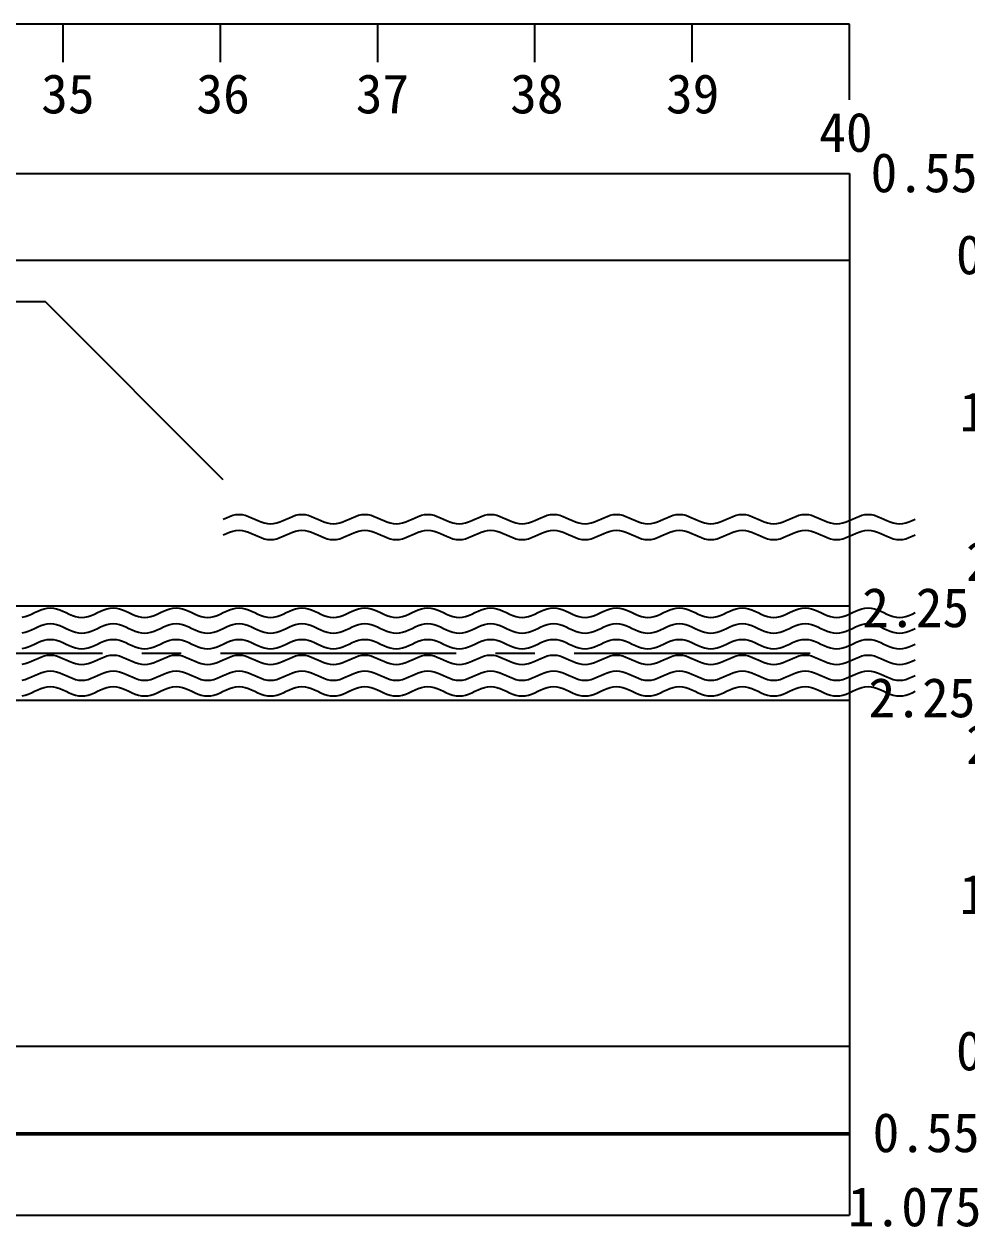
# Model space of a CAD drawing. Header units: millimetres. Extents: x -37 to 615, y -7153 to 23.
# Drawn here: x 431.3 to 491.3, y -6052.1 to -5975.6 of the extents above; entities that cross this region are included whole.
import ezdxf

# ---------------------------------------------------------------- set-up
doc = ezdxf.new("R2010")
doc.units = ezdxf.units.MM
doc.linetypes.add('CENTER2', pattern=[1.125, 0.75, -0.125, 0.125, -0.125])
doc.styles.get("Standard").update_dxf_attribs({"font": ''})
doc.styles.get('Standard').set_extended_font_data('SimSun')

# ---------------------------------------------------------------- blocks, each defined once
blk = doc.blocks.new('chi')
at = {"color": 0}
for p, q in [((1187.4087, -3078.7998), (1147.4087, -3078.7998)), ((1182.4087, -3079.0412), (1182.4087, -3078.7998)), ((1183.4087, -3079.0412), (1183.4087, -3078.7998)), ((1184.4087, -3079.0412), (1184.4087, -3078.7998)), ((1185.4087, -3079.0412), (1185.4087, -3078.7998)), ((1186.4087, -3079.0412), (1186.4087, -3078.7998)), ((1187.4087, -3079.2825), (1187.4087, -3078.7998))]:
    blk.add_line(p, q, dxfattribs=at)
for s, p in [('35', (1182.2689, -3079.3678)), ('36', (1183.2558, -3079.3678)), ('37', (1184.2693, -3079.3678)), ('38', (1185.2509, -3079.3678)), ('39', (1186.2415, -3079.3678)), ('40', (1187.2159, -3079.6125))]:
    blk.add_text(s, height=0.25).set_placement(p)
blk = doc.blocks.new('kopp')
at = {"color": 0}
for p, q in [((1188.3078, -3078.2504), (1188.5578, -3078.2504)), ((1188.5578, -3078.2504), (1188.5578, -3078.8004)), ((1188.5578, -3078.8004), (1188.3078, -3078.8004)), ((1188.5578, -3078.8004), (1188.5578, -3079.8004)), ((1188.5578, -3079.8004), (1188.3578, -3079.8004)), ((1188.5578, -3079.8004), (1188.5578, -3079.8004)), ((1188.5578, -3079.8004), (1188.5578, -3080.8004)), ((1188.5578, -3080.8004), (1188.3578, -3080.8004)), ((1188.5578, -3080.8004), (1188.5578, -3081.0086)), ((1188.5578, -3081.0086), (1188.3078, -3081.0086)), ((1188.5578, -3081.5923), (1188.3078, -3081.5923)), ((1188.5578, -3081.8004), (1188.5578, -3081.5923)), ((1188.5578, -3081.8004), (1188.3578, -3081.8004)), ((1188.5578, -3082.8004), (1188.5578, -3081.8004)), ((1188.5578, -3082.8004), (1188.3578, -3082.8004)), ((1188.5578, -3083.8004), (1188.5578, -3082.8004)), ((1188.5578, -3082.8004), (1188.5578, -3082.8004)), ((1188.5578, -3083.8004), (1188.3078, -3083.8004)), ((1188.5578, -3084.8754), (1188.5578, -3083.8004)), ((1188.5578, -3084.3379), (1188.3578, -3084.3379)), ((1188.3078, -3084.8879), (1188.5578, -3084.8879))]:
    blk.add_line(p, q, dxfattribs=at)
for s, p in [('0.55', (1187.5431, -3078.3695)), ('0', (1188.0859, -3078.8911)), ('1', (1188.1087, -3079.8904)), ('2', (1188.1501, -3080.8419)), ('2.25', (1187.4897, -3081.1354)), ('2.25', (1187.5297, -3081.7084)), ('2', (1188.1501, -3082.0061)), ('1', (1188.1087, -3082.9591)), ('0', (1188.0859, -3083.9541)), ('0.55', (1187.5559, -3084.4742)), ('1.075', (1187.3979, -3084.9457))]:
    blk.add_text(s, height=0.25).set_placement(p)

msp = doc.modelspace()

# ---------------------------------------------------------------- linework, layer by layer
at = {"color": 0}
for p, q in [((83.815, -5985.074), (483.815, -5985.074)), ((483.815, -5985.074), (483.815, -6051.324)), ((83.815, -6012.574), (483.815, -6012.574)), ((483.815, -6012.574), (483.815, -6015.574)), ((83.815, -6018.574), (483.815, -6018.574)), ((83.815, -6040.574), (483.815, -6040.574)), ((83.815, -6046.074), (483.815, -6046.074)), ((83.815, -6046.19), (483.815, -6046.19)), ((83.815, -6051.324), (483.815, -6051.324))]:
    msp.add_line(p, q, dxfattribs=at)
msp.add_line((83.815, -5990.574), (483.815, -5990.574))
at = {"color": 1, "linetype": 'CENTER2', "ltscale": 20}
msp.add_line((83.815, -6015.574), (483.815, -6015.574), dxfattribs=at)
at = {"color": 7}
for points in [[(444, -6004.554), (432.686, -5993.24), (408.686, -5993.24)], [(444, -6007.054), (444.2, -6006.961), (444.4, -6006.878), (444.6, -6006.811), (444.8, -6006.769), (445, -6006.754), (445.2, -6006.769), (445.4, -6006.811), (445.6, -6006.878), (445.8, -6006.961), (446, -6007.054), (446.2, -6007.147), (446.4, -6007.23), (446.6, -6007.297), (446.8, -6007.339), (447, -6007.354), (447.2, -6007.339), (447.4, -6007.297), (447.6, -6007.23), (447.8, -6007.147), (448, -6007.054), (448.2, -6006.961), (448.4, -6006.878), (448.6, -6006.811), (448.8, -6006.769), (449, -6006.754), (449.2, -6006.769), (449.4, -6006.811), (449.6, -6006.878), (449.8, -6006.961), (450, -6007.054), (450.2, -6007.147), (450.4, -6007.23), (450.6, -6007.297), (450.8, -6007.339), (451, -6007.354), (451.2, -6007.339), (451.4, -6007.297), (451.6, -6007.23), (451.8, -6007.147), (452, -6007.054), (452.2, -6006.961), (452.4, -6006.878), (452.6, -6006.811), (452.8, -6006.769), (453, -6006.754), (453.2, -6006.769), (453.4, -6006.811), (453.6, -6006.878), (453.8, -6006.961), (454, -6007.054), (454.2, -6007.147), (454.4, -6007.23), (454.6, -6007.297), (454.8, -6007.339), (455, -6007.354), (455.2, -6007.339), (455.4, -6007.297), (455.6, -6007.23), (455.8, -6007.147), (456, -6007.054), (456.2, -6006.961), (456.4, -6006.878), (456.6, -6006.811), (456.8, -6006.769), (457, -6006.754), (457.2, -6006.769), (457.4, -6006.811), (457.6, -6006.878), (457.8, -6006.961), (458, -6007.054), (458.2, -6007.147), (458.4, -6007.23), (458.6, -6007.297), (458.8, -6007.339), (459, -6007.354), (459.2, -6007.339), (459.4, -6007.297), (459.6, -6007.23), (459.8, -6007.147), (460, -6007.054), (460.2, -6006.961), (460.4, -6006.878), (460.6, -6006.811), (460.8, -6006.769), (461, -6006.754), (461.2, -6006.769), (461.4, -6006.811), (461.6, -6006.878), (461.8, -6006.961), (462, -6007.054), (462.2, -6007.147), (462.4, -6007.23), (462.6, -6007.297), (462.8, -6007.339), (463, -6007.354), (463.2, -6007.339), (463.4, -6007.297), (463.6, -6007.23), (463.8, -6007.147), (464, -6007.054), (464.2, -6006.961), (464.4, -6006.878), (464.6, -6006.811), (464.8, -6006.769), (465, -6006.754), (465.2, -6006.769), (465.4, -6006.811), (465.6, -6006.878), (465.8, -6006.961), (466, -6007.054), (466.2, -6007.147), (466.4, -6007.23), (466.6, -6007.297), (466.8, -6007.339), (467, -6007.354), (467.2, -6007.339), (467.4, -6007.297), (467.6, -6007.23), (467.8, -6007.147), (468, -6007.054), (468.2, -6006.961), (468.4, -6006.878), (468.6, -6006.811), (468.8, -6006.769), (469, -6006.754), (469.2, -6006.769), (469.4, -6006.811), (469.6, -6006.878), (469.8, -6006.961), (470, -6007.054), (470.2, -6007.147), (470.4, -6007.23), (470.6, -6007.297), (470.8, -6007.339), (471, -6007.354), (471.2, -6007.339), (471.4, -6007.297), (471.6, -6007.23), (471.8, -6007.147), (472, -6007.054), (472.2, -6006.961), (472.4, -6006.878), (472.6, -6006.811), (472.8, -6006.769), (473, -6006.754), (473.2, -6006.769), (473.4, -6006.811), (473.6, -6006.878), (473.8, -6006.961), (474, -6007.054), (474.2, -6007.147), (474.4, -6007.23), (474.6, -6007.297), (474.8, -6007.339), (475, -6007.354), (475.2, -6007.339), (475.4, -6007.297), (475.6, -6007.23), (475.8, -6007.147), (476, -6007.054), (476.2, -6006.961), (476.4, -6006.878), (476.6, -6006.811), (476.8, -6006.769), (477, -6006.754), (477.2, -6006.769), (477.4, -6006.811), (477.6, -6006.878), (477.8, -6006.961), (478, -6007.054), (478.2, -6007.147), (478.4, -6007.23), (478.6, -6007.297), (478.8, -6007.339), (479, -6007.354), (479.2, -6007.339), (479.4, -6007.297), (479.6, -6007.23), (479.8, -6007.147), (480, -6007.054), (480.2, -6006.961), (480.4, -6006.878), (480.6, -6006.811), (480.8, -6006.769), (481, -6006.754), (481.2, -6006.769), (481.4, -6006.811), (481.6, -6006.878), (481.8, -6006.961), (482, -6007.054), (482.2, -6007.147), (482.4, -6007.23), (482.6, -6007.297), (482.8, -6007.339), (483, -6007.354), (483.2, -6007.339), (483.4, -6007.297), (483.6, -6007.23), (483.8, -6007.147), (484, -6007.054), (484.2, -6006.961), (484.4, -6006.878), (484.6, -6006.811), (484.8, -6006.769), (485, -6006.754), (485.2, -6006.769), (485.4, -6006.811), (485.6, -6006.878), (485.8, -6006.961), (486, -6007.054), (486.2, -6007.147), (486.4, -6007.23), (486.6, -6007.297), (486.8, -6007.339), (487, -6007.354), (487.2, -6007.339), (487.4, -6007.297), (487.6, -6007.23), (487.8, -6007.147), (488, -6007.054)], [(444, -6008.054), (444.2, -6007.961), (444.4, -6007.878), (444.6, -6007.811), (444.8, -6007.769), (445, -6007.754), (445.2, -6007.769), (445.4, -6007.811), (445.6, -6007.878), (445.8, -6007.961), (446, -6008.054), (446.2, -6008.147), (446.4, -6008.23), (446.6, -6008.297), (446.8, -6008.339), (447, -6008.354), (447.2, -6008.339), (447.4, -6008.297), (447.6, -6008.23), (447.8, -6008.147), (448, -6008.054), (448.2, -6007.961), (448.4, -6007.878), (448.6, -6007.811), (448.8, -6007.769), (449, -6007.754), (449.2, -6007.769), (449.4, -6007.811), (449.6, -6007.878), (449.8, -6007.961), (450, -6008.054), (450.2, -6008.147), (450.4, -6008.23), (450.6, -6008.297), (450.8, -6008.339), (451, -6008.354), (451.2, -6008.339), (451.4, -6008.297), (451.6, -6008.23), (451.8, -6008.147), (452, -6008.054), (452.2, -6007.961), (452.4, -6007.878), (452.6, -6007.811), (452.8, -6007.769), (453, -6007.754), (453.2, -6007.769), (453.4, -6007.811), (453.6, -6007.878), (453.8, -6007.961), (454, -6008.054), (454.2, -6008.147), (454.4, -6008.23), (454.6, -6008.297), (454.8, -6008.339), (455, -6008.354), (455.2, -6008.339), (455.4, -6008.297), (455.6, -6008.23), (455.8, -6008.147), (456, -6008.054), (456.2, -6007.961), (456.4, -6007.878), (456.6, -6007.811), (456.8, -6007.769), (457, -6007.754), (457.2, -6007.769), (457.4, -6007.811), (457.6, -6007.878), (457.8, -6007.961), (458, -6008.054), (458.2, -6008.147), (458.4, -6008.23), (458.6, -6008.297), (458.8, -6008.339), (459, -6008.354), (459.2, -6008.339), (459.4, -6008.297), (459.6, -6008.23), (459.8, -6008.147), (460, -6008.054), (460.2, -6007.961), (460.4, -6007.878), (460.6, -6007.811), (460.8, -6007.769), (461, -6007.754), (461.2, -6007.769), (461.4, -6007.811), (461.6, -6007.878), (461.8, -6007.961), (462, -6008.054), (462.2, -6008.147), (462.4, -6008.23), (462.6, -6008.297), (462.8, -6008.339), (463, -6008.354), (463.2, -6008.339), (463.4, -6008.297), (463.6, -6008.23), (463.8, -6008.147), (464, -6008.054), (464.2, -6007.961), (464.4, -6007.878), (464.6, -6007.811), (464.8, -6007.769), (465, -6007.754), (465.2, -6007.769), (465.4, -6007.811), (465.6, -6007.878), (465.8, -6007.961), (466, -6008.054), (466.2, -6008.147), (466.4, -6008.23), (466.6, -6008.297), (466.8, -6008.339), (467, -6008.354), (467.2, -6008.339), (467.4, -6008.297), (467.6, -6008.23), (467.8, -6008.147), (468, -6008.054), (468.2, -6007.961), (468.4, -6007.878), (468.6, -6007.811), (468.8, -6007.769), (469, -6007.754), (469.2, -6007.769), (469.4, -6007.811), (469.6, -6007.878), (469.8, -6007.961), (470, -6008.054), (470.2, -6008.147), (470.4, -6008.23), (470.6, -6008.297), (470.8, -6008.339), (471, -6008.354), (471.2, -6008.339), (471.4, -6008.297), (471.6, -6008.23), (471.8, -6008.147), (472, -6008.054), (472.2, -6007.961), (472.4, -6007.878), (472.6, -6007.811), (472.8, -6007.769), (473, -6007.754), (473.2, -6007.769), (473.4, -6007.811), (473.6, -6007.878), (473.8, -6007.961), (474, -6008.054), (474.2, -6008.147), (474.4, -6008.23), (474.6, -6008.297), (474.8, -6008.339), (475, -6008.354), (475.2, -6008.339), (475.4, -6008.297), (475.6, -6008.23), (475.8, -6008.147), (476, -6008.054), (476.2, -6007.961), (476.4, -6007.878), (476.6, -6007.811), (476.8, -6007.769), (477, -6007.754), (477.2, -6007.769), (477.4, -6007.811), (477.6, -6007.878), (477.8, -6007.961), (478, -6008.054), (478.2, -6008.147), (478.4, -6008.23), (478.6, -6008.297), (478.8, -6008.339), (479, -6008.354), (479.2, -6008.339), (479.4, -6008.297), (479.6, -6008.23), (479.8, -6008.147), (480, -6008.054), (480.2, -6007.961), (480.4, -6007.878), (480.6, -6007.811), (480.8, -6007.769), (481, -6007.754), (481.2, -6007.769), (481.4, -6007.811), (481.6, -6007.878), (481.8, -6007.961), (482, -6008.054), (482.2, -6008.147), (482.4, -6008.23), (482.6, -6008.297), (482.8, -6008.339), (483, -6008.354), (483.2, -6008.339), (483.4, -6008.297), (483.6, -6008.23), (483.8, -6008.147), (484, -6008.054), (484.2, -6007.961), (484.4, -6007.878), (484.6, -6007.811), (484.8, -6007.769), (485, -6007.754), (485.2, -6007.769), (485.4, -6007.811), (485.6, -6007.878), (485.8, -6007.961), (486, -6008.054), (486.2, -6008.147), (486.4, -6008.23), (486.6, -6008.297), (486.8, -6008.339), (487, -6008.354), (487.2, -6008.339), (487.4, -6008.297), (487.6, -6008.23), (487.8, -6008.147), (488, -6008.054)], [(431.2, -6013.285), (431.4, -6013.243), (431.6, -6013.176), (431.8, -6013.093), (432, -6013), (432.2, -6012.907), (432.4, -6012.824), (432.6, -6012.757), (432.8, -6012.715), (433, -6012.7), (433.2, -6012.715), (433.4, -6012.757), (433.6, -6012.824), (433.8, -6012.907), (434, -6013), (434.2, -6013.093), (434.4, -6013.176), (434.6, -6013.243), (434.8, -6013.285), (435, -6013.3), (435.2, -6013.285), (435.4, -6013.243), (435.6, -6013.176), (435.8, -6013.093), (436, -6013), (436.2, -6012.907), (436.4, -6012.824), (436.6, -6012.757), (436.8, -6012.715), (437, -6012.7), (437.2, -6012.715), (437.4, -6012.757), (437.6, -6012.824), (437.8, -6012.907), (438, -6013), (438.2, -6013.093), (438.4, -6013.176), (438.6, -6013.243), (438.8, -6013.285), (439, -6013.3), (439.2, -6013.285), (439.4, -6013.243), (439.6, -6013.176), (439.8, -6013.093), (440, -6013), (440.2, -6012.907), (440.4, -6012.824), (440.6, -6012.757), (440.8, -6012.715), (441, -6012.7), (441.2, -6012.715), (441.4, -6012.757), (441.6, -6012.824), (441.8, -6012.907), (442, -6013), (442.2, -6013.093), (442.4, -6013.176), (442.6, -6013.243), (442.8, -6013.285), (443, -6013.3), (443.2, -6013.285), (443.4, -6013.243), (443.6, -6013.176), (443.8, -6013.093), (444, -6013), (444.2, -6012.907), (444.4, -6012.824), (444.6, -6012.757), (444.8, -6012.715), (445, -6012.7), (445.2, -6012.715), (445.4, -6012.757), (445.6, -6012.824), (445.8, -6012.907), (446, -6013), (446.2, -6013.093), (446.4, -6013.176), (446.6, -6013.243), (446.8, -6013.285), (447, -6013.3), (447.2, -6013.285), (447.4, -6013.243), (447.6, -6013.176), (447.8, -6013.093), (448, -6013), (448.2, -6012.907), (448.4, -6012.824), (448.6, -6012.757), (448.8, -6012.715), (449, -6012.7), (449.2, -6012.715), (449.4, -6012.757), (449.6, -6012.824), (449.8, -6012.907), (450, -6013), (450.2, -6013.093), (450.4, -6013.176), (450.6, -6013.243), (450.8, -6013.285), (451, -6013.3), (451.2, -6013.285), (451.4, -6013.243), (451.6, -6013.176), (451.8, -6013.093), (452, -6013), (452.2, -6012.907), (452.4, -6012.824), (452.6, -6012.757), (452.8, -6012.715), (453, -6012.7), (453.2, -6012.715), (453.4, -6012.757), (453.6, -6012.824), (453.8, -6012.907), (454, -6013), (454.2, -6013.093), (454.4, -6013.176), (454.6, -6013.243), (454.8, -6013.285), (455, -6013.3), (455.2, -6013.285), (455.4, -6013.243), (455.6, -6013.176), (455.8, -6013.093), (456, -6013), (456.2, -6012.907), (456.4, -6012.824), (456.6, -6012.757), (456.8, -6012.715), (457, -6012.7), (457.2, -6012.715), (457.4, -6012.757), (457.6, -6012.824), (457.8, -6012.907), (458, -6013), (458.2, -6013.093), (458.4, -6013.176), (458.6, -6013.243), (458.8, -6013.285), (459, -6013.3), (459.2, -6013.285), (459.4, -6013.243), (459.6, -6013.176), (459.8, -6013.093), (460, -6013), (460.2, -6012.907), (460.4, -6012.824), (460.6, -6012.757), (460.8, -6012.715), (461, -6012.7), (461.2, -6012.715), (461.4, -6012.757), (461.6, -6012.824), (461.8, -6012.907), (462, -6013), (462.2, -6013.093), (462.4, -6013.176), (462.6, -6013.243), (462.8, -6013.285), (463, -6013.3), (463.2, -6013.285), (463.4, -6013.243), (463.6, -6013.176), (463.8, -6013.093), (464, -6013), (464.2, -6012.907), (464.4, -6012.824), (464.6, -6012.757), (464.8, -6012.715), (465, -6012.7), (465.2, -6012.715), (465.4, -6012.757), (465.6, -6012.824), (465.8, -6012.907), (466, -6013), (466.2, -6013.093), (466.4, -6013.176), (466.6, -6013.243), (466.8, -6013.285), (467, -6013.3), (467.2, -6013.285), (467.4, -6013.243), (467.6, -6013.176), (467.8, -6013.093), (468, -6013), (468.2, -6012.907), (468.4, -6012.824), (468.6, -6012.757), (468.8, -6012.715), (469, -6012.7), (469.2, -6012.715), (469.4, -6012.757), (469.6, -6012.824), (469.8, -6012.907), (470, -6013), (470.2, -6013.093), (470.4, -6013.176), (470.6, -6013.243), (470.8, -6013.285), (471, -6013.3), (471.2, -6013.285), (471.4, -6013.243), (471.6, -6013.176), (471.8, -6013.093), (472, -6013), (472.2, -6012.907), (472.4, -6012.824), (472.6, -6012.757), (472.8, -6012.715), (473, -6012.7), (473.2, -6012.715), (473.4, -6012.757), (473.6, -6012.824), (473.8, -6012.907), (474, -6013), (474.2, -6013.093), (474.4, -6013.176), (474.6, -6013.243), (474.8, -6013.285), (475, -6013.3), (475.2, -6013.285), (475.4, -6013.243), (475.6, -6013.176), (475.8, -6013.093), (476, -6013), (476.2, -6012.907), (476.4, -6012.824), (476.6, -6012.757), (476.8, -6012.715), (477, -6012.7), (477.2, -6012.715), (477.4, -6012.757), (477.6, -6012.824), (477.8, -6012.907), (478, -6013), (478.2, -6013.093), (478.4, -6013.176), (478.6, -6013.243), (478.8, -6013.285), (479, -6013.3), (479.2, -6013.285), (479.4, -6013.243), (479.6, -6013.176), (479.8, -6013.093), (480, -6013), (480.2, -6012.907), (480.4, -6012.824), (480.6, -6012.757), (480.8, -6012.715), (481, -6012.7), (481.2, -6012.715), (481.4, -6012.757), (481.6, -6012.824), (481.8, -6012.907), (482, -6013), (482.2, -6013.093), (482.4, -6013.176), (482.6, -6013.243), (482.8, -6013.285), (483, -6013.3), (483.2, -6013.285), (483.4, -6013.243), (483.6, -6013.176), (483.8, -6013.093), (484, -6013), (484.2, -6012.907), (484.4, -6012.824), (484.6, -6012.757), (484.8, -6012.715), (485, -6012.7), (485.2, -6012.715), (485.4, -6012.757), (485.6, -6012.824), (485.8, -6012.907), (486, -6013), (486.2, -6013.093), (486.4, -6013.176), (486.6, -6013.243), (486.8, -6013.285), (487, -6013.3), (487.2, -6013.285), (487.4, -6013.243), (487.6, -6013.176), (487.8, -6013.093), (488, -6013)], [(431.2, -6014.285), (431.4, -6014.243), (431.6, -6014.176), (431.8, -6014.093), (432, -6014), (432.2, -6013.907), (432.4, -6013.824), (432.6, -6013.757), (432.8, -6013.715), (433, -6013.7), (433.2, -6013.715), (433.4, -6013.757), (433.6, -6013.824), (433.8, -6013.907), (434, -6014), (434.2, -6014.093), (434.4, -6014.176), (434.6, -6014.243), (434.8, -6014.285), (435, -6014.3), (435.2, -6014.285), (435.4, -6014.243), (435.6, -6014.176), (435.8, -6014.093), (436, -6014), (436.2, -6013.907), (436.4, -6013.824), (436.6, -6013.757), (436.8, -6013.715), (437, -6013.7), (437.2, -6013.715), (437.4, -6013.757), (437.6, -6013.824), (437.8, -6013.907), (438, -6014), (438.2, -6014.093), (438.4, -6014.176), (438.6, -6014.243), (438.8, -6014.285), (439, -6014.3), (439.2, -6014.285), (439.4, -6014.243), (439.6, -6014.176), (439.8, -6014.093), (440, -6014), (440.2, -6013.907), (440.4, -6013.824), (440.6, -6013.757), (440.8, -6013.715), (441, -6013.7), (441.2, -6013.715), (441.4, -6013.757), (441.6, -6013.824), (441.8, -6013.907), (442, -6014), (442.2, -6014.093), (442.4, -6014.176), (442.6, -6014.243), (442.8, -6014.285), (443, -6014.3), (443.2, -6014.285), (443.4, -6014.243), (443.6, -6014.176), (443.8, -6014.093), (444, -6014), (444.2, -6013.907), (444.4, -6013.824), (444.6, -6013.757), (444.8, -6013.715), (445, -6013.7), (445.2, -6013.715), (445.4, -6013.757), (445.6, -6013.824), (445.8, -6013.907), (446, -6014), (446.2, -6014.093), (446.4, -6014.176), (446.6, -6014.243), (446.8, -6014.285), (447, -6014.3), (447.2, -6014.285), (447.4, -6014.243), (447.6, -6014.176), (447.8, -6014.093), (448, -6014), (448.2, -6013.907), (448.4, -6013.824), (448.6, -6013.757), (448.8, -6013.715), (449, -6013.7), (449.2, -6013.715), (449.4, -6013.757), (449.6, -6013.824), (449.8, -6013.907), (450, -6014), (450.2, -6014.093), (450.4, -6014.176), (450.6, -6014.243), (450.8, -6014.285), (451, -6014.3), (451.2, -6014.285), (451.4, -6014.243), (451.6, -6014.176), (451.8, -6014.093), (452, -6014), (452.2, -6013.907), (452.4, -6013.824), (452.6, -6013.757), (452.8, -6013.715), (453, -6013.7), (453.2, -6013.715), (453.4, -6013.757), (453.6, -6013.824), (453.8, -6013.907), (454, -6014), (454.2, -6014.093), (454.4, -6014.176), (454.6, -6014.243), (454.8, -6014.285), (455, -6014.3), (455.2, -6014.285), (455.4, -6014.243), (455.6, -6014.176), (455.8, -6014.093), (456, -6014), (456.2, -6013.907), (456.4, -6013.824), (456.6, -6013.757), (456.8, -6013.715), (457, -6013.7), (457.2, -6013.715), (457.4, -6013.757), (457.6, -6013.824), (457.8, -6013.907), (458, -6014), (458.2, -6014.093), (458.4, -6014.176), (458.6, -6014.243), (458.8, -6014.285), (459, -6014.3), (459.2, -6014.285), (459.4, -6014.243), (459.6, -6014.176), (459.8, -6014.093), (460, -6014), (460.2, -6013.907), (460.4, -6013.824), (460.6, -6013.757), (460.8, -6013.715), (461, -6013.7), (461.2, -6013.715), (461.4, -6013.757), (461.6, -6013.824), (461.8, -6013.907), (462, -6014), (462.2, -6014.093), (462.4, -6014.176), (462.6, -6014.243), (462.8, -6014.285), (463, -6014.3), (463.2, -6014.285), (463.4, -6014.243), (463.6, -6014.176), (463.8, -6014.093), (464, -6014), (464.2, -6013.907), (464.4, -6013.824), (464.6, -6013.757), (464.8, -6013.715), (465, -6013.7), (465.2, -6013.715), (465.4, -6013.757), (465.6, -6013.824), (465.8, -6013.907), (466, -6014), (466.2, -6014.093), (466.4, -6014.176), (466.6, -6014.243), (466.8, -6014.285), (467, -6014.3), (467.2, -6014.285), (467.4, -6014.243), (467.6, -6014.176), (467.8, -6014.093), (468, -6014), (468.2, -6013.907), (468.4, -6013.824), (468.6, -6013.757), (468.8, -6013.715), (469, -6013.7), (469.2, -6013.715), (469.4, -6013.757), (469.6, -6013.824), (469.8, -6013.907), (470, -6014), (470.2, -6014.093), (470.4, -6014.176), (470.6, -6014.243), (470.8, -6014.285), (471, -6014.3), (471.2, -6014.285), (471.4, -6014.243), (471.6, -6014.176), (471.8, -6014.093), (472, -6014), (472.2, -6013.907), (472.4, -6013.824), (472.6, -6013.757), (472.8, -6013.715), (473, -6013.7), (473.2, -6013.715), (473.4, -6013.757), (473.6, -6013.824), (473.8, -6013.907), (474, -6014), (474.2, -6014.093), (474.4, -6014.176), (474.6, -6014.243), (474.8, -6014.285), (475, -6014.3), (475.2, -6014.285), (475.4, -6014.243), (475.6, -6014.176), (475.8, -6014.093), (476, -6014), (476.2, -6013.907), (476.4, -6013.824), (476.6, -6013.757), (476.8, -6013.715), (477, -6013.7), (477.2, -6013.715), (477.4, -6013.757), (477.6, -6013.824), (477.8, -6013.907), (478, -6014), (478.2, -6014.093), (478.4, -6014.176), (478.6, -6014.243), (478.8, -6014.285), (479, -6014.3), (479.2, -6014.285), (479.4, -6014.243), (479.6, -6014.176), (479.8, -6014.093), (480, -6014), (480.2, -6013.907), (480.4, -6013.824), (480.6, -6013.757), (480.8, -6013.715), (481, -6013.7), (481.2, -6013.715), (481.4, -6013.757), (481.6, -6013.824), (481.8, -6013.907), (482, -6014), (482.2, -6014.093), (482.4, -6014.176), (482.6, -6014.243), (482.8, -6014.285), (483, -6014.3), (483.2, -6014.285), (483.4, -6014.243), (483.6, -6014.176), (483.8, -6014.093), (484, -6014), (484.2, -6013.907), (484.4, -6013.824), (484.6, -6013.757), (484.8, -6013.715), (485, -6013.7), (485.2, -6013.715), (485.4, -6013.757), (485.6, -6013.824), (485.8, -6013.907), (486, -6014), (486.2, -6014.093), (486.4, -6014.176), (486.6, -6014.243), (486.8, -6014.285), (487, -6014.3), (487.2, -6014.285), (487.4, -6014.243), (487.6, -6014.176), (487.8, -6014.093), (488, -6014)], [(431.2, -6015.285), (431.4, -6015.243), (431.6, -6015.176), (431.8, -6015.093), (432, -6015), (432.2, -6014.907), (432.4, -6014.824), (432.6, -6014.757), (432.8, -6014.715), (433, -6014.7), (433.2, -6014.715), (433.4, -6014.757), (433.6, -6014.824), (433.8, -6014.907), (434, -6015), (434.2, -6015.093), (434.4, -6015.176), (434.6, -6015.243), (434.8, -6015.285), (435, -6015.3), (435.2, -6015.285), (435.4, -6015.243), (435.6, -6015.176), (435.8, -6015.093), (436, -6015), (436.2, -6014.907), (436.4, -6014.824), (436.6, -6014.757), (436.8, -6014.715), (437, -6014.7), (437.2, -6014.715), (437.4, -6014.757), (437.6, -6014.824), (437.8, -6014.907), (438, -6015), (438.2, -6015.093), (438.4, -6015.176), (438.6, -6015.243), (438.8, -6015.285), (439, -6015.3), (439.2, -6015.285), (439.4, -6015.243), (439.6, -6015.176), (439.8, -6015.093), (440, -6015), (440.2, -6014.907), (440.4, -6014.824), (440.6, -6014.757), (440.8, -6014.715), (441, -6014.7), (441.2, -6014.715), (441.4, -6014.757), (441.6, -6014.824), (441.8, -6014.907), (442, -6015), (442.2, -6015.093), (442.4, -6015.176), (442.6, -6015.243), (442.8, -6015.285), (443, -6015.3), (443.2, -6015.285), (443.4, -6015.243), (443.6, -6015.176), (443.8, -6015.093), (444, -6015), (444.2, -6014.907), (444.4, -6014.824), (444.6, -6014.757), (444.8, -6014.715), (445, -6014.7), (445.2, -6014.715), (445.4, -6014.757), (445.6, -6014.824), (445.8, -6014.907), (446, -6015), (446.2, -6015.093), (446.4, -6015.176), (446.6, -6015.243), (446.8, -6015.285), (447, -6015.3), (447.2, -6015.285), (447.4, -6015.243), (447.6, -6015.176), (447.8, -6015.093), (448, -6015), (448.2, -6014.907), (448.4, -6014.824), (448.6, -6014.757), (448.8, -6014.715), (449, -6014.7), (449.2, -6014.715), (449.4, -6014.757), (449.6, -6014.824), (449.8, -6014.907), (450, -6015), (450.2, -6015.093), (450.4, -6015.176), (450.6, -6015.243), (450.8, -6015.285), (451, -6015.3), (451.2, -6015.285), (451.4, -6015.243), (451.6, -6015.176), (451.8, -6015.093), (452, -6015), (452.2, -6014.907), (452.4, -6014.824), (452.6, -6014.757), (452.8, -6014.715), (453, -6014.7), (453.2, -6014.715), (453.4, -6014.757), (453.6, -6014.824), (453.8, -6014.907), (454, -6015), (454.2, -6015.093), (454.4, -6015.176), (454.6, -6015.243), (454.8, -6015.285), (455, -6015.3), (455.2, -6015.285), (455.4, -6015.243), (455.6, -6015.176), (455.8, -6015.093), (456, -6015), (456.2, -6014.907), (456.4, -6014.824), (456.6, -6014.757), (456.8, -6014.715), (457, -6014.7), (457.2, -6014.715), (457.4, -6014.757), (457.6, -6014.824), (457.8, -6014.907), (458, -6015), (458.2, -6015.093), (458.4, -6015.176), (458.6, -6015.243), (458.8, -6015.285), (459, -6015.3), (459.2, -6015.285), (459.4, -6015.243), (459.6, -6015.176), (459.8, -6015.093), (460, -6015), (460.2, -6014.907), (460.4, -6014.824), (460.6, -6014.757), (460.8, -6014.715), (461, -6014.7), (461.2, -6014.715), (461.4, -6014.757), (461.6, -6014.824), (461.8, -6014.907), (462, -6015), (462.2, -6015.093), (462.4, -6015.176), (462.6, -6015.243), (462.8, -6015.285), (463, -6015.3), (463.2, -6015.285), (463.4, -6015.243), (463.6, -6015.176), (463.8, -6015.093), (464, -6015), (464.2, -6014.907), (464.4, -6014.824), (464.6, -6014.757), (464.8, -6014.715), (465, -6014.7), (465.2, -6014.715), (465.4, -6014.757), (465.6, -6014.824), (465.8, -6014.907), (466, -6015), (466.2, -6015.093), (466.4, -6015.176), (466.6, -6015.243), (466.8, -6015.285), (467, -6015.3), (467.2, -6015.285), (467.4, -6015.243), (467.6, -6015.176), (467.8, -6015.093), (468, -6015), (468.2, -6014.907), (468.4, -6014.824), (468.6, -6014.757), (468.8, -6014.715), (469, -6014.7), (469.2, -6014.715), (469.4, -6014.757), (469.6, -6014.824), (469.8, -6014.907), (470, -6015), (470.2, -6015.093), (470.4, -6015.176), (470.6, -6015.243), (470.8, -6015.285), (471, -6015.3), (471.2, -6015.285), (471.4, -6015.243), (471.6, -6015.176), (471.8, -6015.093), (472, -6015), (472.2, -6014.907), (472.4, -6014.824), (472.6, -6014.757), (472.8, -6014.715), (473, -6014.7), (473.2, -6014.715), (473.4, -6014.757), (473.6, -6014.824), (473.8, -6014.907), (474, -6015), (474.2, -6015.093), (474.4, -6015.176), (474.6, -6015.243), (474.8, -6015.285), (475, -6015.3), (475.2, -6015.285), (475.4, -6015.243), (475.6, -6015.176), (475.8, -6015.093), (476, -6015), (476.2, -6014.907), (476.4, -6014.824), (476.6, -6014.757), (476.8, -6014.715), (477, -6014.7), (477.2, -6014.715), (477.4, -6014.757), (477.6, -6014.824), (477.8, -6014.907), (478, -6015), (478.2, -6015.093), (478.4, -6015.176), (478.6, -6015.243), (478.8, -6015.285), (479, -6015.3), (479.2, -6015.285), (479.4, -6015.243), (479.6, -6015.176), (479.8, -6015.093), (480, -6015), (480.2, -6014.907), (480.4, -6014.824), (480.6, -6014.757), (480.8, -6014.715), (481, -6014.7), (481.2, -6014.715), (481.4, -6014.757), (481.6, -6014.824), (481.8, -6014.907), (482, -6015), (482.2, -6015.093), (482.4, -6015.176), (482.6, -6015.243), (482.8, -6015.285), (483, -6015.3), (483.2, -6015.285), (483.4, -6015.243), (483.6, -6015.176), (483.8, -6015.093), (484, -6015), (484.2, -6014.907), (484.4, -6014.824), (484.6, -6014.757), (484.8, -6014.715), (485, -6014.7), (485.2, -6014.715), (485.4, -6014.757), (485.6, -6014.824), (485.8, -6014.907), (486, -6015), (486.2, -6015.093), (486.4, -6015.176), (486.6, -6015.243), (486.8, -6015.285), (487, -6015.3), (487.2, -6015.285), (487.4, -6015.243), (487.6, -6015.176), (487.8, -6015.093), (488, -6015)], [(431.2, -6016.285), (431.4, -6016.243), (431.6, -6016.176), (431.8, -6016.093), (432, -6016), (432.2, -6015.907), (432.4, -6015.824), (432.6, -6015.757), (432.8, -6015.715), (433, -6015.7), (433.2, -6015.715), (433.4, -6015.757), (433.6, -6015.824), (433.8, -6015.907), (434, -6016), (434.2, -6016.093), (434.4, -6016.176), (434.6, -6016.243), (434.8, -6016.285), (435, -6016.3), (435.2, -6016.285), (435.4, -6016.243), (435.6, -6016.176), (435.8, -6016.093), (436, -6016), (436.2, -6015.907), (436.4, -6015.824), (436.6, -6015.757), (436.8, -6015.715), (437, -6015.7), (437.2, -6015.715), (437.4, -6015.757), (437.6, -6015.824), (437.8, -6015.907), (438, -6016), (438.2, -6016.093), (438.4, -6016.176), (438.6, -6016.243), (438.8, -6016.285), (439, -6016.3), (439.2, -6016.285), (439.4, -6016.243), (439.6, -6016.176), (439.8, -6016.093), (440, -6016), (440.2, -6015.907), (440.4, -6015.824), (440.6, -6015.757), (440.8, -6015.715), (441, -6015.7), (441.2, -6015.715), (441.4, -6015.757), (441.6, -6015.824), (441.8, -6015.907), (442, -6016), (442.2, -6016.093), (442.4, -6016.176), (442.6, -6016.243), (442.8, -6016.285), (443, -6016.3), (443.2, -6016.285), (443.4, -6016.243), (443.6, -6016.176), (443.8, -6016.093), (444, -6016), (444.2, -6015.907), (444.4, -6015.824), (444.6, -6015.757), (444.8, -6015.715), (445, -6015.7), (445.2, -6015.715), (445.4, -6015.757), (445.6, -6015.824), (445.8, -6015.907), (446, -6016), (446.2, -6016.093), (446.4, -6016.176), (446.6, -6016.243), (446.8, -6016.285), (447, -6016.3), (447.2, -6016.285), (447.4, -6016.243), (447.6, -6016.176), (447.8, -6016.093), (448, -6016), (448.2, -6015.907), (448.4, -6015.824), (448.6, -6015.757), (448.8, -6015.715), (449, -6015.7), (449.2, -6015.715), (449.4, -6015.757), (449.6, -6015.824), (449.8, -6015.907), (450, -6016), (450.2, -6016.093), (450.4, -6016.176), (450.6, -6016.243), (450.8, -6016.285), (451, -6016.3), (451.2, -6016.285), (451.4, -6016.243), (451.6, -6016.176), (451.8, -6016.093), (452, -6016), (452.2, -6015.907), (452.4, -6015.824), (452.6, -6015.757), (452.8, -6015.715), (453, -6015.7), (453.2, -6015.715), (453.4, -6015.757), (453.6, -6015.824), (453.8, -6015.907), (454, -6016), (454.2, -6016.093), (454.4, -6016.176), (454.6, -6016.243), (454.8, -6016.285), (455, -6016.3), (455.2, -6016.285), (455.4, -6016.243), (455.6, -6016.176), (455.8, -6016.093), (456, -6016), (456.2, -6015.907), (456.4, -6015.824), (456.6, -6015.757), (456.8, -6015.715), (457, -6015.7), (457.2, -6015.715), (457.4, -6015.757), (457.6, -6015.824), (457.8, -6015.907), (458, -6016), (458.2, -6016.093), (458.4, -6016.176), (458.6, -6016.243), (458.8, -6016.285), (459, -6016.3), (459.2, -6016.285), (459.4, -6016.243), (459.6, -6016.176), (459.8, -6016.093), (460, -6016), (460.2, -6015.907), (460.4, -6015.824), (460.6, -6015.757), (460.8, -6015.715), (461, -6015.7), (461.2, -6015.715), (461.4, -6015.757), (461.6, -6015.824), (461.8, -6015.907), (462, -6016), (462.2, -6016.093), (462.4, -6016.176), (462.6, -6016.243), (462.8, -6016.285), (463, -6016.3), (463.2, -6016.285), (463.4, -6016.243), (463.6, -6016.176), (463.8, -6016.093), (464, -6016), (464.2, -6015.907), (464.4, -6015.824), (464.6, -6015.757), (464.8, -6015.715), (465, -6015.7), (465.2, -6015.715), (465.4, -6015.757), (465.6, -6015.824), (465.8, -6015.907), (466, -6016), (466.2, -6016.093), (466.4, -6016.176), (466.6, -6016.243), (466.8, -6016.285), (467, -6016.3), (467.2, -6016.285), (467.4, -6016.243), (467.6, -6016.176), (467.8, -6016.093), (468, -6016), (468.2, -6015.907), (468.4, -6015.824), (468.6, -6015.757), (468.8, -6015.715), (469, -6015.7), (469.2, -6015.715), (469.4, -6015.757), (469.6, -6015.824), (469.8, -6015.907), (470, -6016), (470.2, -6016.093), (470.4, -6016.176), (470.6, -6016.243), (470.8, -6016.285), (471, -6016.3), (471.2, -6016.285), (471.4, -6016.243), (471.6, -6016.176), (471.8, -6016.093), (472, -6016), (472.2, -6015.907), (472.4, -6015.824), (472.6, -6015.757), (472.8, -6015.715), (473, -6015.7), (473.2, -6015.715), (473.4, -6015.757), (473.6, -6015.824), (473.8, -6015.907), (474, -6016), (474.2, -6016.093), (474.4, -6016.176), (474.6, -6016.243), (474.8, -6016.285), (475, -6016.3), (475.2, -6016.285), (475.4, -6016.243), (475.6, -6016.176), (475.8, -6016.093), (476, -6016), (476.2, -6015.907), (476.4, -6015.824), (476.6, -6015.757), (476.8, -6015.715), (477, -6015.7), (477.2, -6015.715), (477.4, -6015.757), (477.6, -6015.824), (477.8, -6015.907), (478, -6016), (478.2, -6016.093), (478.4, -6016.176), (478.6, -6016.243), (478.8, -6016.285), (479, -6016.3), (479.2, -6016.285), (479.4, -6016.243), (479.6, -6016.176), (479.8, -6016.093), (480, -6016), (480.2, -6015.907), (480.4, -6015.824), (480.6, -6015.757), (480.8, -6015.715), (481, -6015.7), (481.2, -6015.715), (481.4, -6015.757), (481.6, -6015.824), (481.8, -6015.907), (482, -6016), (482.2, -6016.093), (482.4, -6016.176), (482.6, -6016.243), (482.8, -6016.285), (483, -6016.3), (483.2, -6016.285), (483.4, -6016.243), (483.6, -6016.176), (483.8, -6016.093), (484, -6016), (484.2, -6015.907), (484.4, -6015.824), (484.6, -6015.757), (484.8, -6015.715), (485, -6015.7), (485.2, -6015.715), (485.4, -6015.757), (485.6, -6015.824), (485.8, -6015.907), (486, -6016), (486.2, -6016.093), (486.4, -6016.176), (486.6, -6016.243), (486.8, -6016.285), (487, -6016.3), (487.2, -6016.285), (487.4, -6016.243), (487.6, -6016.176), (487.8, -6016.093), (488, -6016)], [(431.2, -6017.285), (431.4, -6017.243), (431.6, -6017.176), (431.8, -6017.093), (432, -6017), (432.2, -6016.907), (432.4, -6016.824), (432.6, -6016.757), (432.8, -6016.715), (433, -6016.7), (433.2, -6016.715), (433.4, -6016.757), (433.6, -6016.824), (433.8, -6016.907), (434, -6017), (434.2, -6017.093), (434.4, -6017.176), (434.6, -6017.243), (434.8, -6017.285), (435, -6017.3), (435.2, -6017.285), (435.4, -6017.243), (435.6, -6017.176), (435.8, -6017.093), (436, -6017), (436.2, -6016.907), (436.4, -6016.824), (436.6, -6016.757), (436.8, -6016.715), (437, -6016.7), (437.2, -6016.715), (437.4, -6016.757), (437.6, -6016.824), (437.8, -6016.907), (438, -6017), (438.2, -6017.093), (438.4, -6017.176), (438.6, -6017.243), (438.8, -6017.285), (439, -6017.3), (439.2, -6017.285), (439.4, -6017.243), (439.6, -6017.176), (439.8, -6017.093), (440, -6017), (440.2, -6016.907), (440.4, -6016.824), (440.6, -6016.757), (440.8, -6016.715), (441, -6016.7), (441.2, -6016.715), (441.4, -6016.757), (441.6, -6016.824), (441.8, -6016.907), (442, -6017), (442.2, -6017.093), (442.4, -6017.176), (442.6, -6017.243), (442.8, -6017.285), (443, -6017.3), (443.2, -6017.285), (443.4, -6017.243), (443.6, -6017.176), (443.8, -6017.093), (444, -6017), (444.2, -6016.907), (444.4, -6016.824), (444.6, -6016.757), (444.8, -6016.715), (445, -6016.7), (445.2, -6016.715), (445.4, -6016.757), (445.6, -6016.824), (445.8, -6016.907), (446, -6017), (446.2, -6017.093), (446.4, -6017.176), (446.6, -6017.243), (446.8, -6017.285), (447, -6017.3), (447.2, -6017.285), (447.4, -6017.243), (447.6, -6017.176), (447.8, -6017.093), (448, -6017), (448.2, -6016.907), (448.4, -6016.824), (448.6, -6016.757), (448.8, -6016.715), (449, -6016.7), (449.2, -6016.715), (449.4, -6016.757), (449.6, -6016.824), (449.8, -6016.907), (450, -6017), (450.2, -6017.093), (450.4, -6017.176), (450.6, -6017.243), (450.8, -6017.285), (451, -6017.3), (451.2, -6017.285), (451.4, -6017.243), (451.6, -6017.176), (451.8, -6017.093), (452, -6017), (452.2, -6016.907), (452.4, -6016.824), (452.6, -6016.757), (452.8, -6016.715), (453, -6016.7), (453.2, -6016.715), (453.4, -6016.757), (453.6, -6016.824), (453.8, -6016.907), (454, -6017), (454.2, -6017.093), (454.4, -6017.176), (454.6, -6017.243), (454.8, -6017.285), (455, -6017.3), (455.2, -6017.285), (455.4, -6017.243), (455.6, -6017.176), (455.8, -6017.093), (456, -6017), (456.2, -6016.907), (456.4, -6016.824), (456.6, -6016.757), (456.8, -6016.715), (457, -6016.7), (457.2, -6016.715), (457.4, -6016.757), (457.6, -6016.824), (457.8, -6016.907), (458, -6017), (458.2, -6017.093), (458.4, -6017.176), (458.6, -6017.243), (458.8, -6017.285), (459, -6017.3), (459.2, -6017.285), (459.4, -6017.243), (459.6, -6017.176), (459.8, -6017.093), (460, -6017), (460.2, -6016.907), (460.4, -6016.824), (460.6, -6016.757), (460.8, -6016.715), (461, -6016.7), (461.2, -6016.715), (461.4, -6016.757), (461.6, -6016.824), (461.8, -6016.907), (462, -6017), (462.2, -6017.093), (462.4, -6017.176), (462.6, -6017.243), (462.8, -6017.285), (463, -6017.3), (463.2, -6017.285), (463.4, -6017.243), (463.6, -6017.176), (463.8, -6017.093), (464, -6017), (464.2, -6016.907), (464.4, -6016.824), (464.6, -6016.757), (464.8, -6016.715), (465, -6016.7), (465.2, -6016.715), (465.4, -6016.757), (465.6, -6016.824), (465.8, -6016.907), (466, -6017), (466.2, -6017.093), (466.4, -6017.176), (466.6, -6017.243), (466.8, -6017.285), (467, -6017.3), (467.2, -6017.285), (467.4, -6017.243), (467.6, -6017.176), (467.8, -6017.093), (468, -6017), (468.2, -6016.907), (468.4, -6016.824), (468.6, -6016.757), (468.8, -6016.715), (469, -6016.7), (469.2, -6016.715), (469.4, -6016.757), (469.6, -6016.824), (469.8, -6016.907), (470, -6017), (470.2, -6017.093), (470.4, -6017.176), (470.6, -6017.243), (470.8, -6017.285), (471, -6017.3), (471.2, -6017.285), (471.4, -6017.243), (471.6, -6017.176), (471.8, -6017.093), (472, -6017), (472.2, -6016.907), (472.4, -6016.824), (472.6, -6016.757), (472.8, -6016.715), (473, -6016.7), (473.2, -6016.715), (473.4, -6016.757), (473.6, -6016.824), (473.8, -6016.907), (474, -6017), (474.2, -6017.093), (474.4, -6017.176), (474.6, -6017.243), (474.8, -6017.285), (475, -6017.3), (475.2, -6017.285), (475.4, -6017.243), (475.6, -6017.176), (475.8, -6017.093), (476, -6017), (476.2, -6016.907), (476.4, -6016.824), (476.6, -6016.757), (476.8, -6016.715), (477, -6016.7), (477.2, -6016.715), (477.4, -6016.757), (477.6, -6016.824), (477.8, -6016.907), (478, -6017), (478.2, -6017.093), (478.4, -6017.176), (478.6, -6017.243), (478.8, -6017.285), (479, -6017.3), (479.2, -6017.285), (479.4, -6017.243), (479.6, -6017.176), (479.8, -6017.093), (480, -6017), (480.2, -6016.907), (480.4, -6016.824), (480.6, -6016.757), (480.8, -6016.715), (481, -6016.7), (481.2, -6016.715), (481.4, -6016.757), (481.6, -6016.824), (481.8, -6016.907), (482, -6017), (482.2, -6017.093), (482.4, -6017.176), (482.6, -6017.243), (482.8, -6017.285), (483, -6017.3), (483.2, -6017.285), (483.4, -6017.243), (483.6, -6017.176), (483.8, -6017.093), (484, -6017), (484.2, -6016.907), (484.4, -6016.824), (484.6, -6016.757), (484.8, -6016.715), (485, -6016.7), (485.2, -6016.715), (485.4, -6016.757), (485.6, -6016.824), (485.8, -6016.907), (486, -6017), (486.2, -6017.093), (486.4, -6017.176), (486.6, -6017.243), (486.8, -6017.285), (487, -6017.3), (487.2, -6017.285), (487.4, -6017.243), (487.6, -6017.176), (487.8, -6017.093), (488, -6017)], [(431.2, -6018.285), (431.4, -6018.243), (431.6, -6018.176), (431.8, -6018.093), (432, -6018), (432.2, -6017.907), (432.4, -6017.824), (432.6, -6017.757), (432.8, -6017.715), (433, -6017.7), (433.2, -6017.715), (433.4, -6017.757), (433.6, -6017.824), (433.8, -6017.907), (434, -6018), (434.2, -6018.093), (434.4, -6018.176), (434.6, -6018.243), (434.8, -6018.285), (435, -6018.3), (435.2, -6018.285), (435.4, -6018.243), (435.6, -6018.176), (435.8, -6018.093), (436, -6018), (436.2, -6017.907), (436.4, -6017.824), (436.6, -6017.757), (436.8, -6017.715), (437, -6017.7), (437.2, -6017.715), (437.4, -6017.757), (437.6, -6017.824), (437.8, -6017.907), (438, -6018), (438.2, -6018.093), (438.4, -6018.176), (438.6, -6018.243), (438.8, -6018.285), (439, -6018.3), (439.2, -6018.285), (439.4, -6018.243), (439.6, -6018.176), (439.8, -6018.093), (440, -6018), (440.2, -6017.907), (440.4, -6017.824), (440.6, -6017.757), (440.8, -6017.715), (441, -6017.7), (441.2, -6017.715), (441.4, -6017.757), (441.6, -6017.824), (441.8, -6017.907), (442, -6018), (442.2, -6018.093), (442.4, -6018.176), (442.6, -6018.243), (442.8, -6018.285), (443, -6018.3), (443.2, -6018.285), (443.4, -6018.243), (443.6, -6018.176), (443.8, -6018.093), (444, -6018), (444.2, -6017.907), (444.4, -6017.824), (444.6, -6017.757), (444.8, -6017.715), (445, -6017.7), (445.2, -6017.715), (445.4, -6017.757), (445.6, -6017.824), (445.8, -6017.907), (446, -6018), (446.2, -6018.093), (446.4, -6018.176), (446.6, -6018.243), (446.8, -6018.285), (447, -6018.3), (447.2, -6018.285), (447.4, -6018.243), (447.6, -6018.176), (447.8, -6018.093), (448, -6018), (448.2, -6017.907), (448.4, -6017.824), (448.6, -6017.757), (448.8, -6017.715), (449, -6017.7), (449.2, -6017.715), (449.4, -6017.757), (449.6, -6017.824), (449.8, -6017.907), (450, -6018), (450.2, -6018.093), (450.4, -6018.176), (450.6, -6018.243), (450.8, -6018.285), (451, -6018.3), (451.2, -6018.285), (451.4, -6018.243), (451.6, -6018.176), (451.8, -6018.093), (452, -6018), (452.2, -6017.907), (452.4, -6017.824), (452.6, -6017.757), (452.8, -6017.715), (453, -6017.7), (453.2, -6017.715), (453.4, -6017.757), (453.6, -6017.824), (453.8, -6017.907), (454, -6018), (454.2, -6018.093), (454.4, -6018.176), (454.6, -6018.243), (454.8, -6018.285), (455, -6018.3), (455.2, -6018.285), (455.4, -6018.243), (455.6, -6018.176), (455.8, -6018.093), (456, -6018), (456.2, -6017.907), (456.4, -6017.824), (456.6, -6017.757), (456.8, -6017.715), (457, -6017.7), (457.2, -6017.715), (457.4, -6017.757), (457.6, -6017.824), (457.8, -6017.907), (458, -6018), (458.2, -6018.093), (458.4, -6018.176), (458.6, -6018.243), (458.8, -6018.285), (459, -6018.3), (459.2, -6018.285), (459.4, -6018.243), (459.6, -6018.176), (459.8, -6018.093), (460, -6018), (460.2, -6017.907), (460.4, -6017.824), (460.6, -6017.757), (460.8, -6017.715), (461, -6017.7), (461.2, -6017.715), (461.4, -6017.757), (461.6, -6017.824), (461.8, -6017.907), (462, -6018), (462.2, -6018.093), (462.4, -6018.176), (462.6, -6018.243), (462.8, -6018.285), (463, -6018.3), (463.2, -6018.285), (463.4, -6018.243), (463.6, -6018.176), (463.8, -6018.093), (464, -6018), (464.2, -6017.907), (464.4, -6017.824), (464.6, -6017.757), (464.8, -6017.715), (465, -6017.7), (465.2, -6017.715), (465.4, -6017.757), (465.6, -6017.824), (465.8, -6017.907), (466, -6018), (466.2, -6018.093), (466.4, -6018.176), (466.6, -6018.243), (466.8, -6018.285), (467, -6018.3), (467.2, -6018.285), (467.4, -6018.243), (467.6, -6018.176), (467.8, -6018.093), (468, -6018), (468.2, -6017.907), (468.4, -6017.824), (468.6, -6017.757), (468.8, -6017.715), (469, -6017.7), (469.2, -6017.715), (469.4, -6017.757), (469.6, -6017.824), (469.8, -6017.907), (470, -6018), (470.2, -6018.093), (470.4, -6018.176), (470.6, -6018.243), (470.8, -6018.285), (471, -6018.3), (471.2, -6018.285), (471.4, -6018.243), (471.6, -6018.176), (471.8, -6018.093), (472, -6018), (472.2, -6017.907), (472.4, -6017.824), (472.6, -6017.757), (472.8, -6017.715), (473, -6017.7), (473.2, -6017.715), (473.4, -6017.757), (473.6, -6017.824), (473.8, -6017.907), (474, -6018), (474.2, -6018.093), (474.4, -6018.176), (474.6, -6018.243), (474.8, -6018.285), (475, -6018.3), (475.2, -6018.285), (475.4, -6018.243), (475.6, -6018.176), (475.8, -6018.093), (476, -6018), (476.2, -6017.907), (476.4, -6017.824), (476.6, -6017.757), (476.8, -6017.715), (477, -6017.7), (477.2, -6017.715), (477.4, -6017.757), (477.6, -6017.824), (477.8, -6017.907), (478, -6018), (478.2, -6018.093), (478.4, -6018.176), (478.6, -6018.243), (478.8, -6018.285), (479, -6018.3), (479.2, -6018.285), (479.4, -6018.243), (479.6, -6018.176), (479.8, -6018.093), (480, -6018), (480.2, -6017.907), (480.4, -6017.824), (480.6, -6017.757), (480.8, -6017.715), (481, -6017.7), (481.2, -6017.715), (481.4, -6017.757), (481.6, -6017.824), (481.8, -6017.907), (482, -6018), (482.2, -6018.093), (482.4, -6018.176), (482.6, -6018.243), (482.8, -6018.285), (483, -6018.3), (483.2, -6018.285), (483.4, -6018.243), (483.6, -6018.176), (483.8, -6018.093), (484, -6018), (484.2, -6017.907), (484.4, -6017.824), (484.6, -6017.757), (484.8, -6017.715), (485, -6017.7), (485.2, -6017.715), (485.4, -6017.757), (485.6, -6017.824), (485.8, -6017.907), (486, -6018), (486.2, -6018.093), (486.4, -6018.176), (486.6, -6018.243), (486.8, -6018.285), (487, -6018.3), (487.2, -6018.285), (487.4, -6018.243), (487.6, -6018.176), (487.8, -6018.093), (488, -6018)]]:
    msp.add_lwpolyline(points, dxfattribs=at)

# ---------------------------------------------------------------- block references
at = {"xscale": 9.999999999994273, "yscale": 9.999999999994273, "zscale": 9.999999999994273}
for name, p in [('chi', (-11390.272, 24812.43)), ('kopp', (-11390.272, 24797.43))]:
    msp.add_blockref(name, p, dxfattribs=at)

doc.saveas('drawing.dxf')
